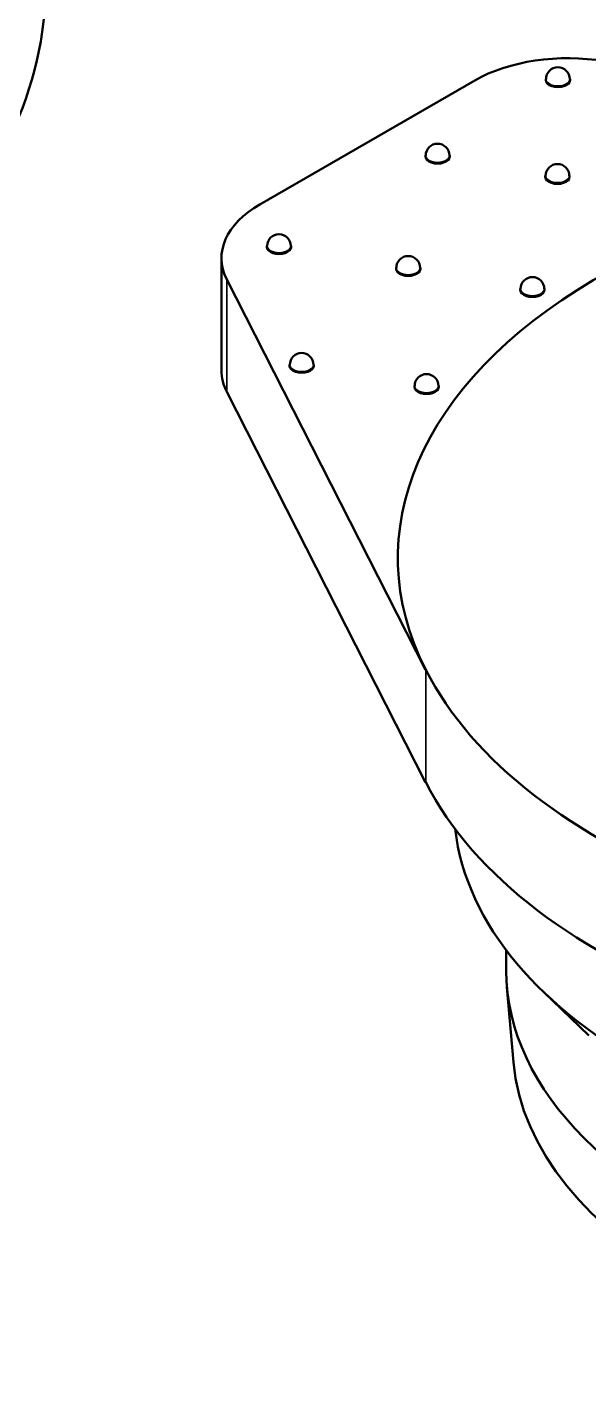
# Model space of a CAD drawing. Header units: millimetres. Extents: x 0 to 3000, y 0 to 3000.
# Drawn here: x 514.68 to 523.23, y 2348.13 to 2368.7 of the extents above; entities that cross this region are included whole.
import ezdxf

# ---------------------------------------------------------------- set-up
doc = ezdxf.new("R2010")
doc.units = ezdxf.units.MM
doc.layers.add('Visible (ANSI)', color=7, linetype='Continuous', lineweight=50)
doc.layers.add('Visible Narrow (ANSI)', color=7, linetype='Continuous', lineweight=35)

msp = doc.modelspace()

# ---------------------------------------------------------------- linework, layer by layer
at = {"layer": 'Visible (ANSI)'}
for p, q in [((518.2228, 2365.9947), (521.4943, 2367.8836)), ((522.5735, 2367.8868), (522.5735, 2367.9031)), ((522.9435, 2367.8868), (522.9435, 2367.9031)), ((520.7418, 2366.7231), (520.7418, 2366.7394)), ((521.1118, 2366.7231), (521.1118, 2366.7394)), ((522.5674, 2366.4136), (522.5674, 2366.4299)), ((522.9374, 2366.4136), (522.9374, 2366.4299)), ((518.3271, 2365.3453), (518.3271, 2365.3617)), ((518.6971, 2365.3453), (518.6971, 2365.3617)), ((517.637, 2365.1782), (517.637, 2363.4636)), ((520.2949, 2365.0117), (520.2949, 2365.028)), ((520.6649, 2365.0117), (520.6649, 2365.028)), ((520.7434, 2358.9045), (517.718, 2364.8529)), ((522.1861, 2364.6911), (522.1861, 2364.7074)), ((522.5561, 2364.6911), (522.5561, 2364.7074)), ((518.672, 2363.5358), (518.672, 2363.5522)), ((519.042, 2363.5358), (519.042, 2363.5522)), ((520.5741, 2363.2133), (520.5741, 2363.2297)), ((520.9441, 2363.2133), (520.9441, 2363.2297)), ((517.718, 2363.1383), (520.7434, 2357.1899)), ((521.972, 2354.3262), (521.972, 2354.6362)), ((522.0832, 2352.928), (521.9833, 2354.0681)), ((523.232, 2353.3316), (522.5459, 2353.9922))]:
    msp.add_line(p, q, dxfattribs=at)
for centre in [(522.7585, 2367.9031), (520.9268, 2366.7394), (522.7524, 2366.4299), (518.5121, 2365.3617), (520.4799, 2365.028), (522.3711, 2364.7074), (518.857, 2363.5522), (520.7591, 2363.2297)]:
    msp.add_arc(centre, 0.18, 0, 180, dxfattribs=at)
for centre, major_axis, start_param, end_param in [((499.4618, 2375.0856), (15.5, 0), 3.9269908, 6.4088539), ((499.4618, 2369.3702), (-15.5, 0), 0, 3.1415927), ((522.9085, 2367.0671), (2, 0), 1.2851772, 2.3561945), ((522.7585, 2367.8868), (-0.185, 0), 0, 3.1415927), ((522.7585, 2367.8868), (-0.185, 0), 6.0451104, 6.2066667), ((522.7585, 2367.8868), (0.185, 0), 0.0765186, 0.2380749), ((530.822, 2360.6132), (-10.5, 0), 4.4549383, 6.5688044), ((520.9268, 2366.7231), (-0.185, 0), 0, 3.1415927), ((520.9268, 2366.7231), (-0.185, 0), 6.0451104, 6.2066667), ((520.9268, 2366.7231), (0.185, 0), 0.0765186, 0.2380749), ((530.822, 2360.6132), (10.5, 0), 3.4272118, 7.596531), ((522.7524, 2366.4136), (-0.185, 0), 0, 3.1415927), ((522.7524, 2366.4136), (-0.185, 0), 6.0451104, 6.2066667), ((522.7524, 2366.4136), (0.185, 0), 0.0765186, 0.2380749), ((519.637, 2365.1782), (-2, 0), 5.4977871, 6.5688044), ((518.5121, 2365.3453), (-0.185, 0), 0, 3.1415927), ((518.5121, 2365.3453), (-0.185, 0), 6.0451104, 6.2066667), ((518.5121, 2365.3453), (0.185, 0), 0.0765186, 0.2380749), ((520.4799, 2365.0117), (-0.185, 0), 0, 3.1415927), ((520.4799, 2365.0117), (-0.185, 0), 6.0451104, 6.2066667), ((520.4799, 2365.0117), (0.185, 0), 0.0765186, 0.2380749), ((522.3711, 2364.6911), (-0.185, 0), 0, 3.1415927), ((522.3711, 2364.6911), (-0.185, 0), 6.0451104, 6.2066667), ((522.3711, 2364.6911), (0.185, 0), 0.0765186, 0.2380749), ((519.637, 2363.4636), (-2, 0), 0, 0.2856191), ((518.857, 2363.5358), (-0.185, 0), 0, 3.1415927), ((518.857, 2363.5358), (-0.185, 0), 6.0451104, 6.2066667), ((518.857, 2363.5358), (0.185, 0), 0.0765186, 0.2380749), ((520.7591, 2363.2133), (-0.185, 0), 6.0451104, 6.2066667), ((520.7591, 2363.2133), (0.185, 0), 0.0765186, 0.2380749), ((520.7591, 2363.2133), (-0.185, 0), 0, 3.1415927), ((530.822, 2358.8986), (-10.5, 0), 0.2856191, 3.1415927), ((530.822, 2356.8574), (-9.65, 0), 0.0678684, 3.0737243), ((530.822, 2354.3262), (-8.85, 0), 0, 3.1415927), ((530.822, 2353.1831), (-8.75, 0), 0.0505291, 3.0910635)]:
    msp.add_ellipse(centre, major_axis=major_axis, ratio=0.5773503, start_param=start_param, end_param=end_param, dxfattribs=at)
at = {"layer": 'Visible Narrow (ANSI)'}
for p, q in [((517.718, 2364.8529), (517.718, 2363.1383)), ((520.7458, 2357.1903), (520.7461, 2358.9048))]:
    msp.add_line(p, q, dxfattribs=at)
for centre in [(522.7585, 2367.9031), (520.9268, 2366.7394), (522.7524, 2366.4299), (518.5121, 2365.3617), (520.4799, 2365.028), (522.3711, 2364.7074), (518.857, 2363.5522), (520.7591, 2363.2297)]:
    msp.add_ellipse(centre, major_axis=(0.18, 0), ratio=0.5773503, start_param=3.1415927, end_param=6.2831853, dxfattribs=at)

doc.saveas('drawing.dxf')
